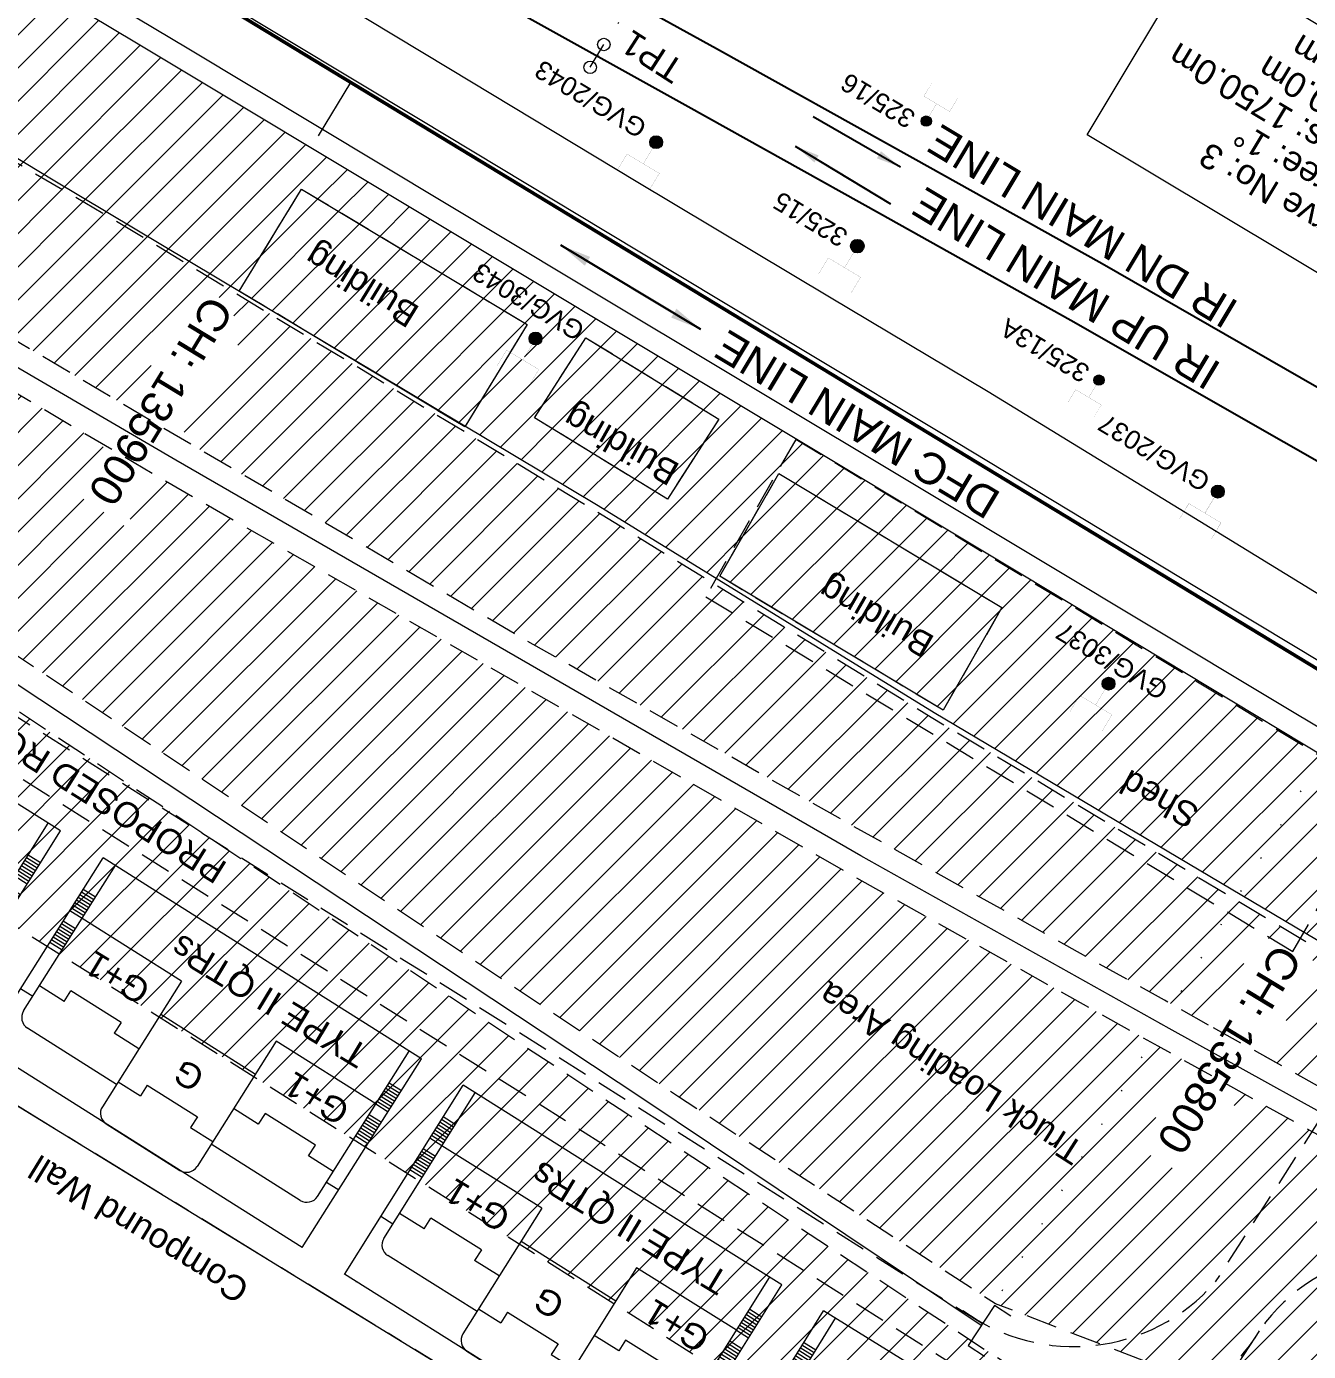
# Model space of a CAD drawing. Header units: metres. Extents: x 560405 to 1249476, y 3385111 to 6787087.
# Drawn here: x 623732.8 to 623835.3, y 3393906.7 to 3394012.7 of the extents above; entities that cross this region are included whole.
import ezdxf
from ezdxf.enums import TextEntityAlignment as Align

# ---------------------------------------------------------------- set-up
doc = ezdxf.new("R2010")
doc.units = ezdxf.units.M
doc.header["$MEASUREMENT"] = 0
for name, pattern in [('ACAD_ISO07W100', [3, 0, -3]), ('CENTER', [2, 1.25, -0.25, 0.25, -0.25]), ('DASHED', [0.75, 0.5, -0.25])]:
    doc.linetypes.add(name, pattern=pattern)
for name, color, linetype, lineweight in [('Compound Wall', 7, 'Continuous', 13), ('DOTED LINE', 7, 'ACAD_ISO07W100', 18), ('Exg track', 7, 'Continuous', 0), ('Existing IR Track', 143, 'Continuous', 0), ('Existing Railway Boundary', 7, 'CENTER', 0), ('flow direction', 7, 'Continuous', 0), ('Govt buliding', 7, 'Continuous', 13), ("MANDI GOBINDGARH STN. SRJ's", 251, 'Continuous', 0), ('OHE MAST', 7, 'Continuous', 0), ('OHE MAST TEXT', 7, 'Continuous', 0), ('Parking Area', 7, 'Continuous', 13), ('Platform', 7, 'Continuous', 0), ('Proposed Chainage', 10, 'Continuous', 0), ('PROPOSED DFCC TRACK', 1, 'Continuous', 0), ('proposed structure', 1, 'Continuous', 0), ('Shed', 7, 'Continuous', 13), ('Text', 7, 'Continuous', 0)]:
    doc.layers.add(name, color=color, linetype=linetype, lineweight=lineweight)
doc.layers.add('OP-3 CH UP', color=7, linetype='Continuous')
doc.layers.add('PROPOSED ROADS', color=10, linetype='DASHED')
doc.styles.add('ARIAL', font='arial.ttf')
doc.styles.get("Standard").update_dxf_attribs({"font": 'arial.ttf'})
doc.styles.add('Style-Arial', font='arial.ttf')
doc.styles.add('Text', font='arial.ttf', dxfattribs={"height": 2})
doc.dimstyles.new('ISO-25', dxfattribs={"dimtxt": 2.5, "dimasz": 2.5, "dimexe": 1.25, "dimexo": 0.625, "dimtad": 1, "dimdec": 3, "dimtxsty": 'Standard', "dimcen": 2.5, "dimadec": 0, "dimazin": 0, "dimtfac": 1, "dimtdec": 3, "dimtmove": 0, "dimatfit": 3, "dimfxl": 1, "dimarcsym": 0})
pattern_1 = [(45, (0, 0), (-1.325825214724776, 1.325825214724777), [])]

# ---------------------------------------------------------------- blocks, each defined once
blk = doc.blocks.new('OHE MAST')
h = blk.add_hatch(color=256)
edge = h.paths.add_edge_path()
edge.add_arc((0, 0), 0.4115136487034073, 0, 360)
at = {"lineweight": 13, "const_width": 0.008, "flags": 128}
for points in [[(1.200000000093132, 2.8), (1.200000000093132, 1.6), (-1.199999999906868, 1.6), (-1.199999999906868, 2.8)], [(9.313225746154786e-11, 1.6), (0, 0)]]:
    blk.add_lwpolyline(points, dxfattribs=at)
blk.add_circle((0, 0), 0.4115136487034073)
blk = doc.blocks.new('A$C20F04588')
at = {"layer": 'proposed structure', "color": 1, "extrusion": (0.002465381482220975, -0.0006171628709715249, 0.9999967704968541)}
for p, q in [((1.860701013356447e-05, 15.70212181378156, -0.2982071470318307), (9.320857803453691, 30.94285662006587, -0.311780599572721)), ((8.345410381094553, 27.14371167356148, -0.3117204405692324), (7.364342438639142, 27.74370993487537, -0.3089314281744963)), ((8.475844739121385, 27.35698811942711, -0.3119103853291098), (7.494776796665974, 27.956986380741, -0.3091213729343736)), ((8.606279096682556, 27.57026456482708, -0.3121003300889871), (7.625211154692806, 28.17026282660663, -0.309311317694251)), ((8.736713454243727, 27.78354101069272, -0.3122902748488645), (7.755645511788316, 28.3835392720066, -0.3095012624541283)), ((7.693238593288697, 26.07732944563031, -0.3107707167698455), (6.712170650833286, 26.6773277069442, -0.3079817043751094)), ((7.823672950849868, 26.29060589103028, -0.3109606615297229), (6.842605008394457, 26.89060415234417, -0.3081716491349868)), ((7.954107308411039, 26.50388233643025, -0.3111506062896003), (6.973039365955628, 27.1038805982098, -0.3083615938948642)), ((8.08454166597221, 26.71715878229588, -0.3113405510494777), (7.1034737235168, 27.31715704360977, -0.3085515386547415)), ((8.214976023999043, 26.93043522816151, -0.311530495809355), (7.233908081543632, 27.5304334894754, -0.3087414834146189)), ((7.041066805017181, 25.01094721723348, -0.3098209929705293), (6.05999886256177, 25.61094547854736, -0.3070319805757932)), ((7.171501163044013, 25.22422366263345, -0.3100109377304067), (6.190433220588602, 25.82422192394733, -0.3072219253356705)), ((6.388895016745664, 23.94456498883665, -0.3088712691711424), (5.407827074755915, 24.54456325061619, -0.3060822567764063)), ((6.519329374772497, 24.15784143470228, -0.3090612139310198), (5.538261432317086, 24.75783969601616, -0.3062722015362837)), ((6.649763731868006, 24.37111788010225, -0.3092511586908971), (5.668695789878257, 24.97111614141613, -0.306462146296161)), ((6.780198089894839, 24.58439432596788, -0.3094411034507745), (5.799130147439428, 25.18439258728176, -0.3066520910560384)), ((6.910632447921671, 24.79767077136785, -0.3096310482106519), (5.92956450546626, 25.39766903314739, -0.3068420358159158)), ((6.128026301623322, 23.51801209803671, -0.3084913796513877), (5.146958359633572, 24.11801035888493, -0.3057023672566516)), ((6.258460659184493, 23.73128854297101, -0.3086813244112651), (5.277392716729082, 24.33128680475056, -0.3058923120165289)), ((3.837598981452174, 19.77287771180272, -0.3051559496678246), (2.856531038996764, 20.37287597358227, -0.3023669372731459))]:
    blk.add_line(p, q, dxfattribs=at)
at = {"layer": 'proposed structure', "color": 1, "extrusion": (-0.001672891852247314, 0.001913224689593059, 0.9999967704968541)}
for p, q in [((18.33521621965338, 25.42899129074067, -0.359145305719703), (9.319521536817774, 30.9406716581434, -0.3847727536207131)), ((3.126199162798002, 18.61096316296607, -0.3715439667275334), (10.2981537617743, 30.34239185694605, -0.3819909550747762)), ((15.72723935812246, 21.16302806325257, -0.3553464105221557), (7.690176900243387, 26.07642862945795, -0.3781920598772288)), ((34.9980431626318, 15.24229139089584, -0.311780599572721), (18.33521621965338, 25.42899129074067, -0.359145305719703)), ((6.345118301920593, 19.4092172938399, -0.3676862901801902), (4.357182471081614, 20.62452762480825, -0.3733370718147526)), ((6.345118301920593, 19.4092172938399, -0.3676862901801902), (6.874537604860961, 20.27520782919601, -0.3684574659053029)), ((10.93572840094566, 17.79242792492732, -0.3569133798193679), (6.874537604860961, 20.27520782919601, -0.368457465905325)), ((15.72723935812246, 21.16302806325257, -0.3553464105221557), (9.538510265527293, 11.03989732498303, -0.3463316322183828)), ((14.10246977338102, 18.50533297285438, -0.3529796988140907), (21.74706421315204, 13.83186491811648, -0.331249654416889)), ((10.6416844780324, 12.84439976979047, -0.3479385648869383), (3.457813363871537, 17.23620791919529, -0.3683589860726826)), ((10.93572840094566, 17.79242792492732, -0.3569133798193679), (10.40630909812171, 16.92643739003688, -0.3561422040942551)), ((12.39424492896069, 15.71112705860287, -0.3504914224596795), (10.40630909812171, 16.92643739003688, -0.3561422040942551)), ((23.37183379789349, 16.48956000898033, -0.333616366124954), (17.18310470529832, 6.366429270245135, -0.3246015878211811)), ((31.40889625577256, 11.57615944277495, -0.3107707167698808), (23.37183379789349, 16.48956000898033, -0.333616366124954)), ((25.67974183615297, 4.779081791639328e-06, -0.2982071470318307), (0.001326066558249295, 15.70425967359915, -0.2982090510172384)), ((0.9798524352954701, 15.10010524559766, -0.3684175025339465), (0.9823945896932855, 15.10426353989169, -0.3684212055485722)), ((25.67974183615297, 4.779081791639328e-06, -0.2982071470318307), (34.9980431626318, 15.24229139089584, -0.311780599572721)), ((26.84493674803525, 4.110723794903606, -0.3041226501741729), (34.01687311741989, 15.84212267026305, -0.3145696119674282)), ((10.76947534421925, 13.05343196820468, -0.3481247107516146), (12.56117716606241, 11.95808789273724, -0.3430317315960452)), ((13.09059646888636, 12.82407842809334, -0.3438029073211227), (12.56117716606241, 11.95808789273724, -0.3430317315959878)), ((13.09059646888636, 12.82407842809334, -0.343802907321158), (17.15178726508748, 10.34129852429032, -0.3322588212351524)), ((32.19128931430168, 12.85594841092825, -0.3119103853291098), (33.1724593595136, 12.25611713156104, -0.3091213729343736)), ((32.32168815738987, 13.06924657244235, -0.3121003300889871), (33.30285820260178, 12.46941529307514, -0.309311317694251)), ((32.45208700047806, 13.28254473349079, -0.3122902748488645), (33.43325704568997, 12.68271345412359, -0.3095012624541283)), ((31.53929509886075, 11.78945760428905, -0.3109606615297229), (32.52046514407266, 11.18962632492185, -0.3081716491349868)), ((31.66969394194894, 12.0027557653375, -0.3111506062896003), (32.65086398716085, 11.40292448597029, -0.3083615938948642)), ((31.80009278503712, 12.2160539268516, -0.3113405510494777), (32.78126283024903, 11.61622264748439, -0.3085515386547415)), ((31.93049162812531, 12.4293520883657, -0.311530495809355), (32.91166167333722, 11.8295208089985, -0.3087414834146189)), ((32.0608904712135, 12.64265024941415, -0.3117204405692324), (33.04206051642541, 12.04281897004694, -0.3089314281744963)), ((22.02677519957069, 9.822348673362285, -0.3231105964279727), (20.03883936873171, 11.03765900433064, -0.3287613780624778)), ((22.55619450251106, 10.68833920825273, -0.3238817721530723), (22.02677519968711, 9.822348672896624, -0.3231105964279375)), ((26.61738529871218, 8.205559304449707, -0.3123376860670446), (22.55619450251106, 10.68833920825273, -0.3238817721531076)), ((30.88730088341981, 10.7229667971842, -0.3100109377304067), (31.86847092874814, 10.12313551781699, -0.3072219253356705)), ((31.40889625577256, 11.57615944277495, -0.3107707167698455), (32.39006630110089, 10.97632816340774, -0.3079817043751094)), ((9.870106236892752, 9.66511226259172, -0.3431466250095445), (15.80831798922736, 6.034829041454941, -0.3262670369510005)), ((17.15178726508748, 10.34129852382466, -0.3322588212351302), (16.62236796214711, 9.475307988934219, -0.3314876455100528)), ((30.23530666809529, 9.656475990545005, -0.3090612139310198), (31.2164767133072, 9.056644711177796, -0.3062722015362837)), ((30.36570551106706, 9.869774151593447, -0.3092511586908971), (31.34687555639539, 9.269942872226238, -0.306462146296161)), ((30.49610435415525, 10.08307231310755, -0.3094411034507745), (31.47727439948358, 9.483241033740342, -0.3066520910560384)), ((30.62650319724344, 10.29637047462165, -0.3096310482106519), (31.60767324257176, 9.696539195254445, -0.3068420358159158)), ((30.75690204033162, 10.5096686356701, -0.3098209929705293), (31.73807208565995, 9.909837356302887, -0.3070319805757932)), ((16.62236796214711, 9.475307988934219, -0.3314876455100175), (18.41406978399027, 8.379963913466781, -0.3263946663544129)), ((29.84411013883073, 9.016581506468356, -0.3084913796513877), (30.82528018404264, 8.416750227101147, -0.3057023672566516)), ((29.97450898191892, 9.229879667516798, -0.3086813244112651), (30.95567902713083, 8.63004838814959, -0.3058923120165289)), ((30.1049078250071, 9.443177829030901, -0.3088712691711424), (31.08607787021901, 8.843346549663693, -0.3060822567764063)), ((25.47015003196429, 3.779123566113412, -0.3057880993039923), (18.28627891780343, 8.170931715518236, -0.3262085204897366)), ((26.08796599577181, 7.339568769093603, -0.311566510341945), (26.61738529871218, 8.205559304449707, -0.3123376860670578)), ((28.07590182661079, 6.124258438125253, -0.3059157287074047), (26.08796599577181, 7.339568769093603, -0.311566510341923)), ((27.55430645437445, 5.2710657925345, -0.3051559496678246), (28.53547649958637, 4.671234513167292, -0.3023669372731459))]:
    blk.add_line(p, q, dxfattribs=at)
for centre, start, end in [((3.978785671090319, 18.09008640140926, -0.3411656057122664), 148.5608074861788, 238.5608074880598), ((10.39111174931974, 10.51897688850534, -0.341165605711564), 148.5608074861788, 238.5608074880598), ((16.32934343003656, 6.888687023619512, -0.3411656057104001), 238.5608074880598, 328.5608074861788), ((25.9911962121823, 4.632977419376445, -0.3411656057122864), 238.5608074880598, 328.5608074861788)]:
    blk.add_arc(centre, 1, start, end, dxfattribs=at)

msp = doc.modelspace()

# ---------------------------------------------------------------- hatches: boundary and pattern name
at = {"lineweight": 18}
h = msp.add_hatch(color=3, dxfattribs=at)
edge = h.paths.add_edge_path()
edge.add_arc((623783.1331927945, 3394003.458598793), 0.514392060879259, 149.0208306544455, 509.0208306544455)
h = msp.add_hatch(color=256)
edge = h.paths.add_edge_path()
edge.add_arc((623799.2285868842, 3393995.136727638), 0.514392060879259, 149.0208306544455, 509.0208306544455)
h = msp.add_hatch(color=3, dxfattribs=at)
edge = h.paths.add_edge_path()
edge.add_arc((623773.4853983197, 3393987.746879674), 0.514392060879259, 0, 360)
h = msp.add_hatch(color=3, dxfattribs=at)
edge = h.paths.add_edge_path()
edge.add_arc((623828.0658419264, 3393975.50122845), 0.514392060879259, 149.0208306544455, 509.0208306544455)
h = msp.add_hatch(color=3, dxfattribs=at)
edge = h.paths.add_edge_path()
edge.add_arc((623819.3224890846, 3393960.127248667), 0.514392060879259, 0, 360)
at = {"layer": 'Govt buliding', "linetype": 'ByBlock', "lineweight": 9, "ltscale": 5}
h = msp.add_hatch(dxfattribs=at)
h.set_pattern_fill('ANSI31', color=3, scale=15)
h.set_pattern_definition([(45, (0, 0), (-1.325825214724777, 1.325825214724777), [])])
h.paths.add_polyline_path([(623458.0680152801, 3394181.622502176), (623461.0571042179, 3394185.984876989), (623475.1363684746, 3394177.247838519), (623503.1398437732, 3394160.042306666), (623502.661579722, 3394159.165865742), (623504.6943181307, 3394158.101699348), (623505.2726488577, 3394158.766575351), (623519.4121443074, 3394149.102906293), (623527.1370616268, 3394143.068639508), (623526.5192566382, 3394142.304623176), (623528.196140881, 3394141.175660041), (623528.7290472529, 3394141.781754964), (623556.86400936, 3394118.367936787), (623616.082105588, 3394062.750831339), (623629.1186178749, 3394051.296045637), (623640.1208792871, 3394042.485562772), (623645.5871754248, 3394038.33802173), (623641.6708987512, 3394032.658253138), (623635.9844496456, 3394037.428216964), (623625.387178572, 3394046.531634307), (623611.9735666673, 3394058.139310468), (623550.429601203, 3394108.930259578), (623518.7904525016, 3394134.148665678), (623491.9433651915, 3394155.380550733)])
h.paths.add_polyline_path([(623658.8212379564, 3394029.38494824), (623657.7900551736, 3394027.649811267), (623654.614783759, 3394026.07348093), (623652.921991836, 3394029.059050402), (623654.7809827263, 3394032.131150343), (623647.6503977772, 3394036.97788063), (623645.6039547437, 3394038.374896341), (623641.6668080915, 3394032.631570784), (623644.1940056148, 3394030.405288259), (623664.1129628763, 3394013.121254528), (623689.0677309616, 3393992.470781322), (623713.307707263, 3393974.817618228), (623784.8402257072, 3393927.129850082), (623810.2693961823, 3393910.517230429), (623832.5840926196, 3393901.945806678), (623862.5122355503, 3393887.266174052), (623890.912714417, 3393892.838603091), (623889.817035122, 3393909.304277948), (623884.2944139183, 3393905.332340769), (623859.3246408765, 3393911.106499647), (623830.0023638975, 3393927.407153139), (623825.8357356987, 3393920.576801611), (623821.7025972786, 3393922.947309389), (623825.6295488635, 3393929.838060625), (623823.2756347893, 3393931.146633548), (623798.737409841, 3393944.84215207), (623743.6271722581, 3393976.499087375), (623743.1984901079, 3393976.752178536), (623740.6945711614, 3393972.714788428), (623736.6761683214, 3393975.332079706), (623738.9863329546, 3393979.239008807), (623724.2904264034, 3393987.915376742), (623696.4610217583, 3394004.969812001), (623669.8452939779, 3394021.891786516)])
h = msp.add_hatch(dxfattribs=at)
h.set_pattern_fill('ANSI31', color=3, scale=15)
h.set_pattern_definition(pattern_1)
h.paths.add_polyline_path([(623834.872019612, 3393939.630642342), (623836.0215695957, 3393937.274434037), (623831.7842685793, 3393930.328228595), (623866.3230107498, 3393911.021979783), (623870.4078463136, 3393918.321598747)])
h.paths.add_polyline_path([(623668.3723301166, 3394045.456253354), (623660.6159520755, 3394032.404853996), (623671.8147005865, 3394024.768884588), (623698.2156024672, 3394008.022461163), (623716.960216459, 3393996.458246098), (623724.3616012215, 3393992.067644992), (623740.7993162002, 3393982.305109335), (623745.9642215722, 3393991.039949618), (623749.1743748179, 3393991.006629353), (623749.6736147753, 3393987.192853671), (623745.0743810963, 3393979.776918507), (623771.7665221387, 3393964.144939956), (623798.8977360147, 3393948.724852529), (623823.7869533078, 3393934.798517573), (623827.3283357455, 3393932.818977898), (623831.1988443966, 3393939.610686859), (623834.2444728073, 3393940.00695052), (623805.131700952, 3393957.46441197), (623777.9369196485, 3393974.173747475), (623739.4362070445, 3393997.462897337), (623724.4254742729, 3394006.233500873), (623712.2196589169, 3394028.925726484), (623684.4466011502, 3394045.503216047), (623652.1452760226, 3394064.845396203), (623621.8646720811, 3394083.137389871), (623591.6711947685, 3394101.252169252), (623576.8888923298, 3394110.140483086), (623574.6081503985, 3394107.099720014), (623587.8333679906, 3394094.546888024), (623612.0134195257, 3394071.435956657), (623630.6534762388, 3394054.584672852), (623649.7885102893, 3394039.787644508), (623656.6025601216, 3394035.141422119), (623663.8098301749, 3394047.051891407), (623666.8183420227, 3394046.625811821)])
h = msp.add_hatch(dxfattribs=at)
h.set_pattern_fill('ANSI31', color=3, scale=15)
h.set_pattern_definition(pattern_1)
h.paths.add_polyline_path([(623596.4540570654, 3394049.41982059), (623600.6979252363, 3394054.84808522), (623600.7269799033, 3394055.103576747), (623605.1359527697, 3394059.504169819), (623605.2593651434, 3394059.418492992), (623623.6371154658, 3394043.561232486), (623642.3642260368, 3394027.396534605), (623662.7821837553, 3394009.712331308), (623688.0441759772, 3393988.948001174), (623711.1263809417, 3393972.082247433), (623730.9068351091, 3393958.730773396), (623780.7004023995, 3393925.791161043), (623809.0856403067, 3393907.077675438), (623812.7557508592, 3393904.712586075), (623827.4807978041, 3393901.949364351), (623815.3840386282, 3393887.707497451), (623780.4752136971, 3393910.065074511), (623722.8256119896, 3393946.422172173), (623704.4162812073, 3393959.012192779), (623682.4169174094, 3393974.911869709), (623654.6017064849, 3393997.805325406), (623635.3386140714, 3394014.445653374), (623613.0895830445, 3394033.763914659)])
h = msp.add_hatch(dxfattribs=at)
h.set_pattern_fill('ANSI31', color=3, scale=15)
h.set_pattern_definition(pattern_1)
h.paths.add_polyline_path([(623754.7765293055, 3393999.709188267), (623772.8275395335, 3393988.859198306), (623773.0466427291, 3393988.015380557, -0.7572206794416907), (623773.9997903806, 3393987.746879674, -0.583060966811218), (623773.2206271428, 3393987.30586333), (623772.4559455074, 3393986.032170688), (623771.4625025255, 3393986.628599983), (623767.8648877105, 3393980.749760416), (623778.4998382985, 3393974.397546378), (623788.0843993637, 3393968.484718762), (623792.9417650651, 3393976.952507102), (623810.790448709, 3393966.214452748), (623805.8218837086, 3393957.552812321), (623842.5424233162, 3393935.741352077), (623844.3614955101, 3393938.706673028, -0.2033961529707234), (623850.2722469916, 3393943.278464746), (623876.9524375801, 3393927.756979349), (623877.9151856905, 3393929.353839942), (623812.475567403, 3393968.807420994), (623741.5584674255, 3394011.371847599), (623712.2196589169, 3394028.925726484), (623724.4254742729, 3394006.233500873), (623739.4362070445, 3393997.462897337), (623749.6288284154, 3393991.297362454), (623749.7833169989, 3393991.549811281), (623749.7178775169, 3393991.588898025), (623749.7831705523, 3393991.549571974)])
h.paths.add_polyline_path([(623724.099945205, 3394019.334342281, -1), (623725.1287293269, 3394019.334342281, -1)], flags=16)
h.paths.add_polyline_path([(623773.4153678537, 3393981.41169971), (623777.5033560331, 3393987.815648531), (623788.1371973093, 3393981.306083488), (623784.0370323859, 3393974.883058455)], flags=16)
h.paths.add_polyline_path([(623818.8080970236, 3393960.127248667, -1), (623819.8368811455, 3393960.127248667, -1)], flags=16)
h = msp.add_hatch(dxfattribs=at)
h.set_pattern_fill('ANSI31', color=3, scale=15)
h.set_pattern_definition(pattern_1)
h.paths.add_polyline_path([(623749.7831705523, 3393991.549571974), (623754.7765293055, 3393999.709188267), (623772.8275395335, 3393988.859198306), (623767.8242766487, 3393980.683398137)])
h = msp.add_hatch(dxfattribs=at)
h.set_pattern_fill('ANSI31', color=3, scale=15)
h.set_pattern_definition(pattern_1)
h.paths.add_polyline_path([(623773.4153678537, 3393981.41169971), (623777.5033560331, 3393987.815648531), (623788.1371973093, 3393981.306083488), (623784.0370323859, 3393974.883058455)])
h = msp.add_hatch(dxfattribs=at)
h.set_pattern_fill('ANSI31', color=3, scale=15)
h.set_pattern_definition(pattern_1)
h.paths.add_polyline_path([(623792.9417650651, 3393976.952507102), (623810.790448709, 3393966.214452748), (623806.0888431778, 3393958.018199597), (623788.2195934938, 3393968.720401095)])

# ---------------------------------------------------------------- linework, layer by layer
at = {"color": 3, "lineweight": 18, "const_width": 0.009999999999999998, "flags": 128}
for points in [[(623782.1037399821, 3394001.743889807), (623783.1331927945, 3394003.458598793)], [(623780.0456186333, 3394001.229947676), (623780.8177082425, 3394002.515979416), (623783.3897717218, 3394000.971800198), (623782.6176821126, 3393999.685768458)], [(623772.4559455073, 3393986.032170688), (623773.4853983197, 3393987.746879674)], [(623770.3978241584, 3393985.518228558), (623771.1699137676, 3393986.804260298), (623773.741977247, 3393985.260081079), (623772.9698876378, 3393983.97404934)], [(623827.036389114, 3393973.786519464), (623828.0658419264, 3393975.50122845)], [(623824.9782677651, 3393973.272577334), (623825.7503573743, 3393974.558609074), (623828.3224208537, 3393973.014429855), (623827.5503312445, 3393971.728398115)], [(623818.2930362722, 3393958.41253968), (623819.3224890846, 3393960.127248667)], [(623816.2349149233, 3393957.89859755), (623817.0070045325, 3393959.18462929), (623819.5790680118, 3393957.640450072), (623818.8069784027, 3393956.354418332)]]:
    msp.add_lwpolyline(points, dxfattribs=at)
at = {"lineweight": 13, "const_width": 0.009999999999999998, "flags": 128}
for points in [[(623798.1991340718, 3393993.422018651), (623799.2285868842, 3393995.136727638)], [(623796.141012723, 3393992.908076521), (623796.9131023322, 3393994.194108261), (623799.4851658115, 3393992.649929042), (623798.7130762023, 3393991.363897303)]]:
    msp.add_lwpolyline(points, dxfattribs=at)
at = {"color": 3, "lineweight": 18}
for centre in [(623783.1331927945, 3394003.458598793), (623773.4853983197, 3393987.746879674), (623828.0658419264, 3393975.50122845), (623819.3224890846, 3393960.127248667)]:
    msp.add_circle(centre, 0.514392060879259, dxfattribs=at)
msp.add_circle((623799.2285868842, 3393995.136727638), 0.514392060879259)
at = {"layer": 'Compound Wall', "lineweight": 20, "flags": 128}
msp.add_lwpolyline([(623584.2243217794, 3394038.282289643), (623573.99594478, 3394028.086076182), (623582.9856188457, 3394019.019746067), (623638.7858217676, 3393984.454269639), (623684.5072687882, 3393956.020945671), (623727.110208591, 3393929.366827171), (623768.0369889155, 3393904.270697068), (623799.0092650767, 3393884.323155005), (623813.4381070813, 3393874.849733418), (623831.2931557187, 3393899.529088842)], dxfattribs=at)
at = {"layer": 'DOTED LINE', "linetype": 'ACAD_ISO07W100', "lineweight": 18}
msp.add_line((623778.5086180089, 3394010.300557952), (623846.4955713472, 3394124.004719735), dxfattribs=at)
at = {"layer": 'DOTED LINE', "color": 3, "linetype": 'ACAD_ISO07W100', "lineweight": 18}
msp.add_line((623809.2273372416, 3393908.903769074, -0.01749870276534368), (623907.2111682732, 3394072.775936139, -0.01749870276534368), dxfattribs=at)
at = {"layer": 'Exg track', "linetype": 'Continuous', "lineweight": 13}
msp.add_line((623777.8564354713, 3394009.452207757), (623778.9445115518, 3394011.272966295), dxfattribs=at)
at = {"layer": 'Exg track'}
msp.add_lwpolyline([(623847.6530648392, 3394005.943137158), (623838.8941514116, 3393991.286934989), (623817.6240878424, 3394004.044882971), (623826.38300127, 3394018.70108514)], close=True, dxfattribs=at)
at = {"layer": 'Exg track', "linetype": 'Continuous', "lineweight": 13}
for centre in [(623778.9445115518, 3394011.272966295), (623777.8564354713, 3394009.452207757)]:
    msp.add_circle(centre, 0.5, dxfattribs=at)
at = {"layer": 'Existing IR Track', "color": 3, "lineweight": 18, "ltscale": 5, "flags": 128}
for points in [[(623809.1438003819, 3393908.775179293), (623782.06792042, 3393926.901374321), (623731.8703738687, 3393960.171133539), (623712.2911921886, 3393973.383111793), (623689.7495871636, 3393989.820404795), (623663.8868034903, 3394011.03271835), (623643.2631010534, 3394028.858805479), (623624.7971180639, 3394044.832206314), (623604.959014571, 3394061.924895937), (623578.998838786, 3394083.601940108), (623552.592585447, 3394105.185923439), (623517.7225915947, 3394132.8203357), (623490.6996134087, 3394154.061613282), (623462.919447987, 3394175.651973695), (623440.7907308077, 3394192.78738604), (623413.2762678739, 3394213.946348425), (623408.5689926709, 3394217.587988138), (623405.6454589413, 3394219.835959021), (623388.156645489, 3394231.857898961)], [(623860.1782840732, 3393912.603725381), (623824.1774071283, 3393932.547997321), (623799.4987926245, 3393946.36651643), (623744.7081926134, 3393978.016537061), (623724.6519334712, 3393989.731625276), (623697.2766812369, 3394006.57876744), (623670.6938022878, 3394023.416591524), (623648.5791666, 3394038.443794287), (623629.4990104338, 3394053.35084865), (623610.8994319489, 3394070.028234347), (623586.4015040381, 3394093.413089898), (623560.332149237, 3394117.668514882), (623547.8472312783, 3394128.203650592), (623545.8036428173, 3394129.964066125), (623528.529276879, 3394144.272416425)], [(623898.0935901235, 3393922.767962337), (623895.7675603038, 3393923.878350349), (623892.6082933249, 3393925.36008892), (623879.8273460618, 3393931.323008788), (623868.1275539935, 3393937.439989463), (623832.307076458, 3393958.917772797), (623804.7335069011, 3393975.48497344), (623776.4903655687, 3393992.430177545), (623745.7634363335, 3394010.886967747), (623712.971895552, 3394030.457657933), (623685.3079183317, 3394046.96107961), (623653.0805732529, 3394066.296739226), (623622.7870740325, 3394084.534618884), (623592.5719641779, 3394102.718328586), (623562.9143409757, 3394120.649832542), (623550.117093703, 3394128.785395997)], [(623882.466135579, 3393934.014558301), (623870.5542415662, 3393941.740661157), (623861.491464019, 3393948.575650538), (623858.3296085136, 3393951.069859439), (623836.967280151, 3393966.771014538), (623828.7506481213, 3393971.808527951), (623809.6803004928, 3393983.492254313), (623797.0027599763, 3393991.06704763), (623781.5434500152, 3394000.30399584), (623766.682355426, 3394009.27819018), (623750.9390364788, 3394018.78505104), (623734.5463579636, 3394028.570480347), (623717.661478848, 3394038.649738692), (623703.7877723688, 3394046.966974535), (623690.3014002932, 3394055.05200485), (623673.7693597515, 3394064.945216474), (623657.7275570589, 3394074.545045289), (623642.2887183112, 3394083.782004261), (623627.3600246465, 3394092.713796803), (623612.2558407134, 3394101.828291149), (623597.7086694415, 3394110.607148306), (623582.6558865714, 3394119.722586862), (623567.7806702463, 3394128.730473521)], [(623898.7951969446, 3393923.976637461), (623893.6539811483, 3393927.165742955), (623891.9612055982, 3393928.203566104), (623882.466135579, 3393934.014558301), (623870.1906120082, 3393941.325799292), (623860.3940352314, 3393947.262509029), (623857.1683411405, 3393949.215878162), (623834.6382986812, 3393962.830999927), (623826.3506337036, 3393967.836191067), (623807.167868018, 3393979.421288878), (623794.5607938244, 3393987.007054439), (623779.0842230241, 3393996.319349867), (623764.2566336414, 3394005.252572217), (623748.2745345716, 3394014.881004258), (623732.1056007558, 3394024.520018042), (623715.5898491091, 3394034.365784634), (623701.3545093779, 3394042.925591011), (623687.9370297692, 3394050.993685011), (623671.3556574823, 3394060.937541368), (623655.2311599897, 3394070.607333361), (623639.8747063265, 3394079.774986519), (623625.029775285, 3394088.637267052)], [(623811.4985656933, 3393909.533040239), (623810.1888678162, 3393910.383870273), (623808.0987329475, 3393907.166488314), (623809.4084308246, 3393906.31565828)]]:
    msp.add_lwpolyline(points, dxfattribs=at)
at = {"layer": 'Existing IR Track', "color": 0, "lineweight": 25, "flags": 128}
for points in [[(623862.237890508, 3393968.567685441), (623853.2863281564, 3393973.929914874), (623835.9824084755, 3393983.863447664), (623818.8127711689, 3393993.719893992), (623803.6605088414, 3394002.167474173), (623787.9630981768, 3394010.91882147), (623772.7229078063, 3394019.367245564), (623756.5208409186, 3394028.348857707), (623739.9910921108, 3394037.660813778), (623723.0241226704, 3394047.219708353), (623708.8197889987, 3394055.351058521), (623694.9734949179, 3394063.278004575), (623678.6318747386, 3394073.020334241), (623662.3970408759, 3394082.699066567), (623647.1746380713, 3394091.886597587), (623633.9665485206, 3394099.858383076), (623617.1790063388, 3394109.999359424), (623602.4503635457, 3394118.896646087), (623587.5691743039, 3394127.884321552)], [(623855.6103459386, 3393966.623144124), (623850.3682409677, 3393969.728666613), (623833.3307534861, 3393979.465875765), (623816.295746712, 3393989.201665526), (623800.9991619948, 3393997.74886194), (623785.7050114364, 3394006.293517141), (623770.0898361532, 3394014.992115212), (623754.4761713371, 3394023.68999964), (623737.3712800265, 3394033.304367893), (623720.2724675287, 3394042.915881206), (623706.2743390077, 3394051.111835935), (623692.2735076246, 3394059.309507509), (623676.1960471657, 3394068.972435474), (623660.1155236196, 3394078.637228584), (623644.7716198948, 3394087.897000717), (623629.4269772992, 3394097.157051506), (623614.7726150966, 3394106.003114513), (623600.1179057863, 3394114.849386623), (623585.1669357461, 3394123.894557005)]]:
    msp.add_lwpolyline(points, dxfattribs=at)
at = {"layer": 'Existing Railway Boundary', "color": 36, "lineweight": 20, "ltscale": 5, "flags": 128}
msp.add_lwpolyline([(623896.7308838094, 3393859.431307592), (623890.283055863, 3393862.922006265), (623831.2931557187, 3393899.529088842), (623813.4381070813, 3393874.849733418), (623799.0092650767, 3393884.323155005), (623768.0369889155, 3393904.270697068), (623727.110208591, 3393929.366827171), (623684.5072687882, 3393956.020945671), (623638.7858217676, 3393984.454269639), (623582.9856188457, 3394019.019746067), (623573.99594478, 3394028.086076182), (623584.2243217794, 3394038.282289643), (623600.4930299452, 3394054.930070755), (623586.6102661112, 3394063.649121384), (623555.5992213528, 3394082.962753391), (623536.8330694396, 3394094.650284562), (623516.3188068263, 3394109.430171281), (623509.1113805786, 3394115.17168313), (623448.3410998342, 3394154.976772036), (623459.532514897, 3394173.540691158), (623436.6743782178, 3394191.060989248), (623434.4520046989, 3394188.981716259)], dxfattribs=at)
at = {"layer": 'OP-3 CH UP', "color": 40, "lineweight": 9, "true_color": 0xf8d731}
for radius in [8763.390204008203, 8182.523579919245, 7294.120923781302]:
    msp.add_circle((624059.7714463129, 3393874.418761324), radius, dxfattribs=at)
at = {"layer": 'Parking Area', "color": 3, "linetype": 'DASHED', "lineweight": 18, "ltscale": 5, "flags": 128}
for points in [[(623827.3283357453, 3393932.818977898), (623823.7869533078, 3393934.798517573), (623798.8977360147, 3393948.724852529), (623771.7665221387, 3393964.144939956), (623743.7666627666, 3393980.542770305), (623724.3616012215, 3393992.067644992), (623716.960216459, 3393996.458246098), (623698.2156024672, 3394008.022461163), (623671.8147005865, 3394024.768884588), (623649.7885102893, 3394039.787644508), (623630.6534762388, 3394054.584672852), (623612.0134195257, 3394071.435956657), (623587.8333679906, 3394094.546888024), (623574.6081503985, 3394107.099720014), (623576.8888923298, 3394110.140483086), (623591.6711947685, 3394101.252169252), (623621.8646720811, 3394083.137389871), (623652.1452760226, 3394064.845396203), (623684.4466011502, 3394045.503216047), (623712.2196589169, 3394028.925726484), (623724.4254742729, 3394006.233500873), (623739.4362070445, 3393997.462897337), (623777.9369196485, 3393974.173747475), (623805.131700952, 3393957.46441197), (623870.4078463136, 3393918.321598747), (623866.3230107498, 3393911.021979783), (623866.3230107498, 3393911.021979783), (623831.7842685793, 3393930.328228595)], [(623827.3283357453, 3393932.818977898), (623823.7869533078, 3393934.798517573), (623798.8977360147, 3393948.724852529), (623771.7665221387, 3393964.144939956), (623743.7666627666, 3393980.542770305), (623724.3616012215, 3393992.067644992), (623716.960216459, 3393996.458246098), (623698.2156024672, 3394008.022461163), (623671.8147005865, 3394024.768884588), (623649.7885102893, 3394039.787644508), (623630.6534762388, 3394054.584672852), (623612.0134195257, 3394071.435956657), (623587.8333679906, 3394094.546888024), (623574.6081503985, 3394107.099720014), (623576.8888923298, 3394110.140483086), (623591.6711947685, 3394101.252169252), (623621.8646720811, 3394083.137389871), (623652.1452760226, 3394064.845396203), (623684.4466011502, 3394045.503216047), (623712.2196589169, 3394028.925726484), (623724.4254742729, 3394006.233500873), (623739.4362070445, 3393997.462897337), (623777.9369196485, 3393974.173747475), (623805.131700952, 3393957.46441197), (623870.4078463136, 3393918.321598747), (623866.3230107498, 3393911.021979783), (623866.3230107498, 3393911.021979783), (623827.3283357453, 3393932.818977898)], [(623645.6039547437, 3394038.374896341), (623647.6503977772, 3394036.97788063), (623669.8452939779, 3394021.891786516), (623696.4610217583, 3394004.969812001), (623724.2904264034, 3393987.915376742), (623743.6271722581, 3393976.499087375), (623798.737409841, 3393944.84215207), (623823.2756347893, 3393931.146633548), (623859.3246408765, 3393911.106499647), (623884.2944139183, 3393905.332340769), (623889.817035122, 3393909.304277948), (623890.912714417, 3393892.838603091), (623862.5122355503, 3393887.266174052), (623832.5840926196, 3393901.945806678), (623810.2693961823, 3393910.517230429), (623784.8402257072, 3393927.129850082), (623713.307707263, 3393974.817618228), (623689.0677309616, 3393992.470781322), (623664.1129628763, 3394013.121254528), (623644.1940056148, 3394030.405288259), (623641.6668080915, 3394032.631570784)], [(623645.6039547437, 3394038.374896341), (623647.6503977772, 3394036.97788063), (623669.8452939779, 3394021.891786516), (623696.4610217583, 3394004.969812001), (623724.2904264034, 3393987.915376742), (623743.6271722581, 3393976.499087375), (623798.737409841, 3393944.84215207), (623823.2756347893, 3393931.146633548), (623859.3246408765, 3393911.106499647), (623884.2944139183, 3393905.332340769), (623889.817035122, 3393909.304277948), (623890.912714417, 3393892.838603091), (623862.5122355503, 3393887.266174052), (623832.5840926196, 3393901.945806678), (623810.2693961823, 3393910.517230429), (623784.8402257072, 3393927.129850082), (623713.307707263, 3393974.817618228), (623689.0677309616, 3393992.470781322), (623664.1129628763, 3394013.121254528), (623644.1940056148, 3394030.405288259), (623641.6668080915, 3394032.631570784)]]:
    msp.add_lwpolyline(points, dxfattribs=at)
msp.add_lwpolyline([(623596.4540570654, 3394049.41982059), (623600.6979252363, 3394054.84808522), (623600.7269799033, 3394055.103576747), (623605.1359527697, 3394059.504169819), (623605.2593651434, 3394059.418492992), (623623.6371154658, 3394043.561232486), (623642.3642260368, 3394027.396534605), (623662.7821837553, 3394009.712331308), (623688.0441759772, 3393988.948001174), (623711.1263809417, 3393972.082247433), (623730.9068351091, 3393958.730773396), (623780.7004023995, 3393925.791161043), (623809.0856403067, 3393907.077675438), (623812.7557508592, 3393904.712586075), (623827.4807978041, 3393901.949364351), (623815.3840386282, 3393887.707497451), (623780.4752136971, 3393910.065074511), (623722.8256119896, 3393946.422172173), (623704.4162812073, 3393959.012192779), (623682.4169174094, 3393974.911869709), (623654.6017064849, 3393997.805325406), (623635.3386140714, 3394014.445653374), (623613.0895830445, 3394033.763914659), (623596.4540570654, 3394049.41982059)], close=True, dxfattribs=at)
msp.add_lwpolyline([(623596.4540570654, 3394049.41982059), (623600.6979252363, 3394054.84808522), (623600.7269799033, 3394055.103576747), (623605.1359527697, 3394059.504169819), (623605.2593651434, 3394059.418492992), (623623.6371154658, 3394043.561232486), (623642.3642260368, 3394027.396534605), (623662.7821837553, 3394009.712331308), (623688.0441759772, 3393988.948001174), (623711.1263809417, 3393972.082247433), (623730.9068351091, 3393958.730773396), (623780.7004023995, 3393925.791161043), (623809.0856403067, 3393907.077675438), (623812.7557508592, 3393904.712586075), (623827.4807978041, 3393901.949364351), (623815.3840386282, 3393887.707497451), (623780.4752136971, 3393910.065074511), (623722.8256119896, 3393946.422172173), (623704.4162812073, 3393959.012192779), (623682.4169174094, 3393974.911869709), (623654.6017064849, 3393997.805325406), (623635.3386140714, 3394014.445653374), (623613.0895830445, 3394033.763914659), (623596.4540570654, 3394049.41982059)], close=True, dxfattribs=at)
at = {"layer": 'Platform', "color": 3, "linetype": 'ByBlock', "lineweight": 18, "ltscale": 5}
for p, q in [((623728.524757591, 3394004.286094342), (623734.8962735726, 3394000.441783599)), ((623734.8962735726, 3394000.441783599), (623778.4998382985, 3393974.397546378)), ((623778.4998382985, 3393974.397546378), (623805.361509055, 3393957.826268091)), ((623805.361509055, 3393957.826268091), (623871.4235006549, 3393918.586417076))]:
    msp.add_line(p, q, dxfattribs=at)
at = {"layer": 'Platform', "color": 3, "linetype": 'ByBlock', "lineweight": 18, "ltscale": 5, "flags": 128}
msp.add_lwpolyline([(623877.9151856905, 3393929.353839942), (623812.475567403, 3393968.807420994), (623741.5584674255, 3394011.371847599), (623712.2196589169, 3394028.925726484)], dxfattribs=at)
at = {"layer": 'Proposed Chainage', "linetype": 'Continuous', "lineweight": 0, "flags": 128}
msp.add_lwpolyline([(623756.117613253, 3394003.962664769), (623758.7123396156, 3394008.236702099)], dxfattribs=at)
at = {"layer": 'PROPOSED DFCC TRACK', "color": 1, "linetype": 'Continuous', "lineweight": 50, "flags": 128}
msp.add_lwpolyline([(623898.810716646, 3393923.178858618), (623892.4018016879, 3393927.074448332), (623885.9910178563, 3393930.967058367), (623486.0606071716, 3394173.760908667)], dxfattribs=at)
at = {"layer": 'PROPOSED ROADS', "color": 1, "linetype": 'DASHED', "lineweight": 13, "ltscale": 5, "extrusion": (4.563664241812666e-05, 7.60927670815461e-05, 0.9999999960635938)}
for p, q in [((623809.2273372423, 3393908.903769076, -0.01749870276534368), (623595.6859334427, 3394043.177710554, -0.07030866781769873)), ((623810.8003536019, 3393903.189607712, -0.003743179657370618), (623593.614468656, 3394039.755183741, -0.0699395453912075)), ((623836.3093828672, 3393925.409940622, -0.017377959015596), (623827.8607487101, 3393912.264754183, -0.01555118867653524))]:
    msp.add_line(p, q, dxfattribs=at)
at = {"layer": 'PROPOSED ROADS', "color": 1, "linetype": 'DASHED', "lineweight": 13, "ltscale": 5}
msp.add_lwpolyline([(623906.7318801977, 3393880.315530362), (623876.6920112685, 3393898.207105296), (623864.3644250944, 3393905.472704205), (623850.8938327542, 3393912.888059674, 0.3944816332355008), (623831.0401620733, 3393907.855261699), (623829.5629860109, 3393905.555984937)], format="xyb", dxfattribs=at)
for centre, start, end in [((623816.5271341902, 3393922.090698509, 0.04606039349801888), 233.8340594358984, 319.0755762795052), ((623818.5152336706, 3393916.05353501, -0.003743179638149741), 233.6419209814804, 329.6332408541398)]:
    msp.add_arc(centre, 15, start, end, dxfattribs=at)
at = {"layer": 'Shed', "color": 3, "linetype": 'ByBlock', "lineweight": 18, "ltscale": 5}
for points in [[(623749.7831705523, 3393991.549571974), (623754.7765293055, 3393999.709188267), (623772.8275395335, 3393988.859198306), (623767.8242766487, 3393980.683398137)], [(623773.4153678537, 3393981.41169971), (623777.5033560331, 3393987.815648531), (623788.1371973093, 3393981.306083488), (623784.0370323859, 3393974.883058455)], [(623792.9417650651, 3393976.952507102), (623810.790448709, 3393966.214452748), (623806.0888431778, 3393958.018199597), (623788.2195934938, 3393968.720401095)]]:
    msp.add_lwpolyline(points, close=True, dxfattribs=at)
at = {"layer": 'Shed', "color": 3, "linetype": 'DASHED', "lineweight": 18, "ltscale": 5}
for points in [[(623749.7831705523, 3393991.549571974), (623754.7765293055, 3393999.709188267), (623772.8275395335, 3393988.859198306), (623767.8242766487, 3393980.683398137)], [(623773.4153678537, 3393981.41169971), (623777.5033560331, 3393987.815648531), (623788.1371973093, 3393981.306083488), (623784.0370323859, 3393974.883058455)], [(623794.3065749638, 3393979.679544607), (623787.101448869, 3393967.081884739), (623834.0733606425, 3393938.696560029), (623841.2784700549, 3393951.294231632)], [(623792.9417650651, 3393976.952507102), (623810.790448709, 3393966.214452748), (623806.0888431778, 3393958.018199597), (623788.2195934938, 3393968.720401095)]]:
    msp.add_lwpolyline(points, close=True, dxfattribs=at)

# ---------------------------------------------------------------- block references
at = {"color": 1, "linetype": 'Continuous', "extrusion": (0.001534773029720954, -0.0009703801156212752, 0.9999983514157305), "rotation": 359.3367360574941}
msp.add_blockref('A$C20F04588', (623699.5741337808, 3393932.850685379, -2335.829284657865), dxfattribs=at)
at = {"color": 1, "linetype": 'Continuous', "extrusion": (-7.395430676500323e-06, -1.170519311469047e-05, 0.9999999999041481), "rotation": 359.1590962678758}
msp.add_blockref('A$C20F04588', (623729.1389007014, 3393915.386794987, -44.04116205623696), dxfattribs=at)
at = {"color": 1, "linetype": 'Continuous', "extrusion": (-8.588709533358701e-06, -1.358335848293292e-05, 0.9999999998708634), "rotation": 359.3598329211507}
msp.add_blockref('A$C20F04588', (623758.0201014566, 3393897.169050525, -51.15979619713078), dxfattribs=at)
at = {"color": 1, "linetype": 'Continuous', "extrusion": (3.575865052936592e-06, 5.769259505110009e-06, 0.9999999999769644), "rotation": 359.6529127054356}
msp.add_blockref('A$C20F04588', (623787.0029942101, 3393879.073288651, 22.10904532284919), dxfattribs=at)
at = {"layer": 'OHE MAST', "color": 2}
for p, rotation in [((623804.7432272597, 3394005.146039231), 329.0208306544455), ((623818.5578682972, 3393984.420825365), 149.0208306544455)]:
    msp.add_blockref('OHE MAST', p, dxfattribs=dict(at, rotation=rotation))

# ---------------------------------------------------------------- texts
at = {"layer": 'Exg track', "insert": (623845.9387346432, 3394005.511776544), "char_height": 2, "attachment_point": 7, "rotation": 149.1235960345507, "line_spacing_factor": 0.8399999999999999, "style": 'ARIAL'}
msp.add_mtext('Curve No: 3\\PDegree: 1%%D\\PRadius: 1750.0m\\PCL: 110.0m\\PSE: 40mm', dxfattribs=at)
at = {"layer": 'Existing IR Track', "color": 7, "lineweight": 0, "style": 'ARIAL'}
for s, p in [('IR DN MAIN LINE', (623805.2689455132, 3394003.911227253)), ('IR UP MAIN LINE', (623804.0360147046, 3393998.892145658))]:
    msp.add_text(s, height=2.5, rotation=149, dxfattribs=at).set_placement(p, align=Align.MIDDLE_RIGHT)
at = {"layer": "MANDI GOBINDGARH STN. SRJ's", "color": 0, "lineweight": 13, "insert": (623784.9785912286, 3394008.914144861), "char_height": 2, "attachment_point": 4, "rotation": 147.19932234901964, "line_spacing_factor": 0.6, "style": 'Style-Arial'}
msp.add_mtext('\\pxsm1;TP1 ', dxfattribs=at)
at = {"layer": 'OHE MAST TEXT', "color": 3, "lineweight": 18, "style": 'ARIAL'}
for s, p in [('GVG/2043', (623782.5168950191, 3394004.988862035)), ('GVG/3043', (623777.5526210775, 3393988.775315669)), ('GVG/2037', (623827.5981457443, 3393976.699756743)), ('GVG/3037', (623824.2216570763, 3393960.039104561))]:
    msp.add_text(s, height=1.5, rotation=149, dxfattribs=at).set_placement(p)
at = {"layer": 'OHE MAST TEXT', "style": 'ARIAL'}
for s, p in [('325/16', (623804.0031614113, 3394005.766115445)), ('325/15', (623798.600927206, 3393996.270975828)), ('325/13A', (623817.9484049315, 3393985.419450163))]:
    msp.add_text(s, height=1.5, rotation=149, dxfattribs=at).set_placement(p)
at = {"layer": 'Parking Area', "color": 3, "linetype": 'DASHED', "lineweight": 18, "ltscale": 5, "style": 'Text'}
msp.add_text('Truck Loading Area', height=2, rotation=147.3099843049309, dxfattribs=at).set_placement((623817.5073345691, 3393923.21645177))
at = {"layer": 'Proposed Chainage', "color": 1, "lineweight": 0, "char_height": 2.5, "attachment_point": 4, "rotation": 238.73847097683472, "line_spacing_factor": 0.6, "style": 'Style-Arial'}
for s, insert in [('CH: 135900', (623748.3334341651, 3393990.72388611)), ('CH: 135800', (623833.8141807766, 3393938.829358858))]:
    msp.add_mtext(s, dxfattribs=dict(at, insert=insert))
at = {"layer": 'PROPOSED DFCC TRACK', "color": 10, "linetype": 'Continuous', "lineweight": -3, "ltscale": 5}
msp.add_text(' DFC MAIN LINE', height=2.5, rotation=149, dxfattribs=at).set_placement((623788.8896684124, 3393988.529556496), align=Align.RIGHT)
at = {"layer": 'Text', "color": 3, "linetype": 'DASHED', "lineweight": 18, "ltscale": 5, "style": 'Text'}
for s, rotation, p in [('Building', 148.3408408884614, (623759.5722356398, 3393991.970689685)), ('Building', 150.6164503819591, (623780.3196045051, 3393979.197993689)), (' Building', 150.0553322734305, (623801.050715977, 3393965.260140023))]:
    msp.add_text(s, height=2, rotation=rotation, dxfattribs=at).set_placement(p, align=Align.MIDDLE_CENTER)
at = {"layer": 'Text', "color": 3, "lineweight": 18, "style": 'Text'}
msp.add_text('Shed', height=2, rotation=151.3012088471663, dxfattribs=at).set_placement((623823.3858498938, 3393950.887235189), align=Align.MIDDLE_CENTER)
at = {"layer": 'Text', "style": 'ARIAL'}
msp.add_text('Compound Wall', height=2, rotation=148.4719241278702, dxfattribs=at).set_placement((623750.7429888007, 3393912.129360489))
at = {"layer": 'Text', "color": 1, "linetype": 'Continuous', "extrusion": (4.563664241812666e-05, 7.60927670815461e-05, 0.9999999960635938), "insert": (623747.872617617, 3393944.027127877, -1778.103719138534), "char_height": 2, "attachment_point": 1, "text_direction": (-0.8478386881512262, 0.5302542398428002, -1.656001333468037e-06), "style": 'ARIAL'}
msp.add_mtext_dynamic_manual_height_columns('PROPOSED ROAD (3.75m CARRIAGEWAY WIDTH, 1m SHOULDER BOTH SIDES)', width=121.6153212424028, gutter_width=3, heights=[0], dxfattribs=at)
at = {"layer": 'Text', "color": 1, "linetype": 'Continuous', "extrusion": (-0.001020173809212885, 0.0006561355922752083, 0.9999992643654714), "char_height": 2, "attachment_point": 1, "text_direction": (-0.8555066126976563, 0.517790464818686, -0.001212507085152922), "style": 'ARIAL'}
for insert in [(623759.2310214173, 3393929.29062415, -265.6244147996721), (623788.0563976462, 3393911.136505695, -265.6243792849929)]:
    msp.add_mtext_dynamic_manual_height_columns('\\pxql;TYPE II QTRs', width=37.91525000719862, gutter_width=3, heights=[0], dxfattribs=dict(at, insert=insert))
at = {"layer": 'Text', "color": 1, "linetype": 'Continuous', "char_height": 2, "attachment_point": 1, "rotation": 148.8158178992894, "style": 'ARIAL'}
for s, width, insert in [('\\pxql;G+1', 2.9195034106412, (623741.8106014392, 3393934.342233877, -1778.237861969711)), ('\\pxql;G', 13.43055388813097, (623746.1401688033, 3393927.355171688, -1778.146889182068)), ('\\pxql;G+1', 2.9195034106412, (623757.7528723327, 3393924.693265963, -1778.237861969711)), ('\\pxql;G+1', 2.9195034106412, (623770.6113401604, 3393916.149061428, -1778.237803996973)), ('\\pxql;G', 13.43055388813097, (623774.9409075245, 3393909.161999239, -1778.14683120933)), ('\\pxql;G+1', 2.9195034106412, (623786.5536110539, 3393906.500093514, -1778.237803996973))]:
    msp.add_mtext_dynamic_manual_height_columns(s, width=width, gutter_width=3, heights=[0], dxfattribs=dict(at, insert=insert))

# ---------------------------------------------------------------- leaders
at = {"layer": 'flow direction', "lineweight": 0}
for points in [[(623802.6858725611, 3394001.45088364), (623795.6832948114, 3394005.494874785)], [(623794.2566118916, 3394003.149300827), (623801.87166861, 3393998.520728758)]]:
    msp.add_leader(points, dimstyle='ISO-25', override={"dimtxt": 0.5, "dimasz": 2, "dimtad": 0}, dxfattribs=at)
at = {"layer": 'PROPOSED DFCC TRACK', "linetype": 'Continuous', "lineweight": 0}
for points in [[(623775.5009470786, 3393995.212656335), (623786.6892865301, 3393988.49112068)], [(623786.6892865301, 3393988.49112068), (623775.5009470786, 3393995.212656335)]]:
    msp.add_leader(points, dimstyle='ISO-25', override={"dimtxt": 3, "dimasz": 2.5, "dimtad": 0, "dimdec": 3, "dimzin": 2, "dimtdec": 3}, dxfattribs=at)

doc.saveas('drawing.dxf')
